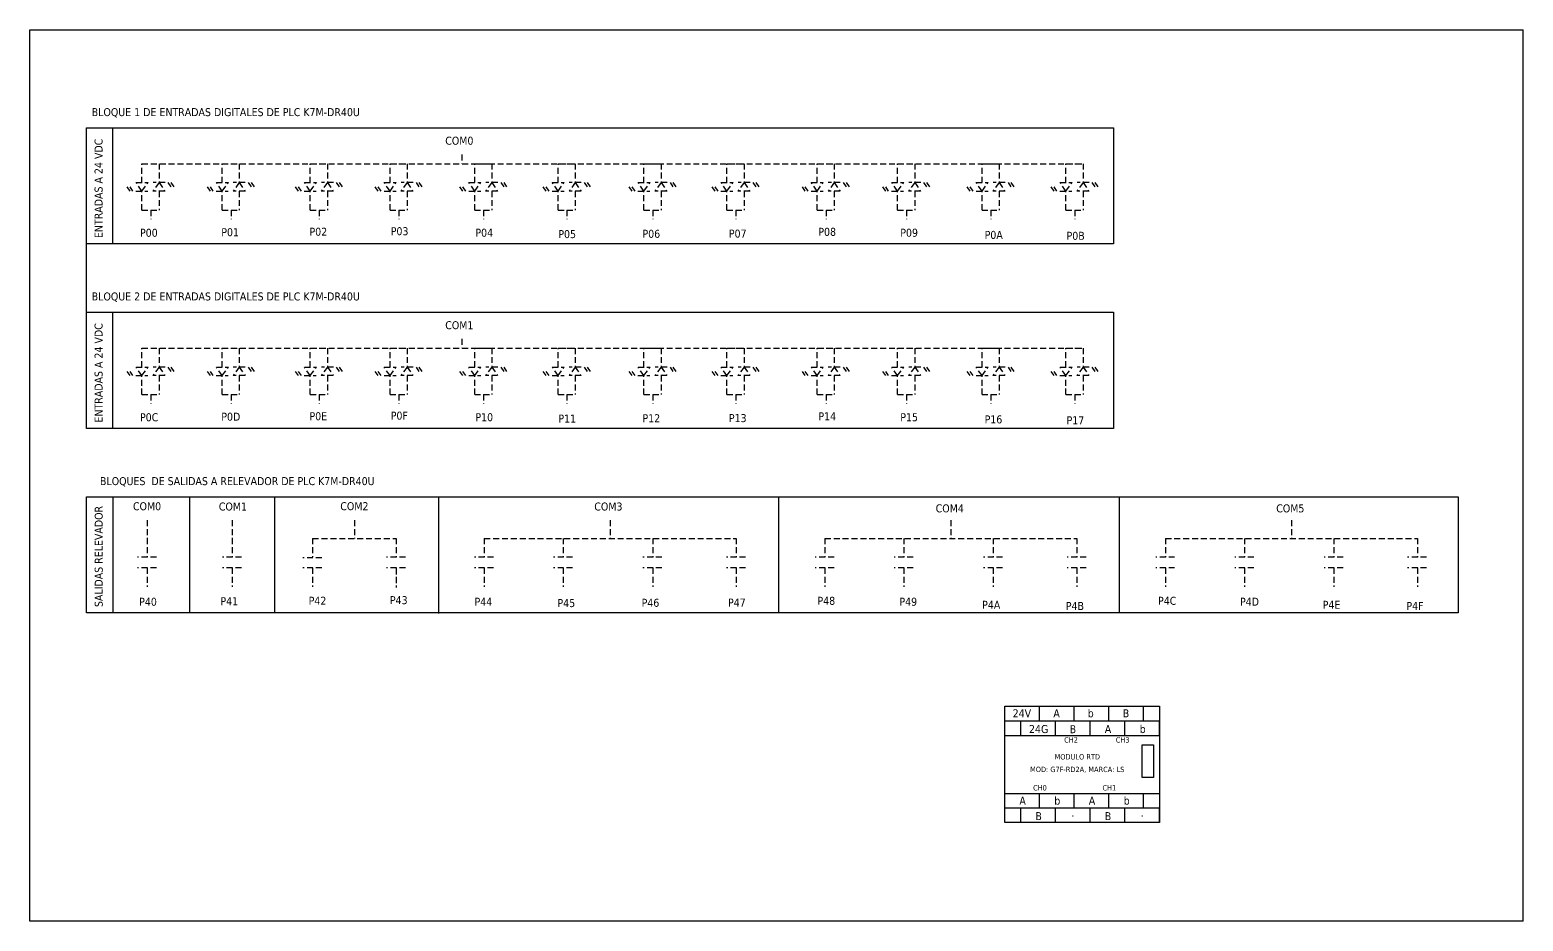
# Model space of a CAD drawing. Header units: millimetres. Extents: x 123 to 1759, y 804 to 1552.
# Drawn here: x 1199 to 1759, y 804 to 1138 of the extents above; entities that cross this region are included whole.
import ezdxf

# ---------------------------------------------------------------- set-up
doc = ezdxf.new("R2010")
doc.units = ezdxf.units.MM
doc.linetypes.add('LÍNEAS_OCULTAS2', pattern=[4.7625, 3.175, -1.5875])
doc.layers.add('Capa1', color=7, linetype='LÍNEAS_OCULTAS2')
doc.styles.add('Tahoma', font='tahoma.ttf')

msp = doc.modelspace()

# ---------------------------------------------------------------- linework, layer by layer
for p, q in [((1198.96, 803.7), (1198.96, 1137.7)), ((1198.96, 1137.7), (1758.7, 1137.7)), ((1758.7, 803.7), (1758.7, 1137.7)), ((1229.99, 1101.04), (1229.99, 1057.47)), ((1220.16, 1031.9), (1220.16, 1057.47)), ((1229.99, 1031.9), (1229.99, 988.33)), ((1230.04, 962.76), (1230.04, 919.2)), ((1258.94, 919.2), (1258.94, 962.76)), ((1290.82, 919.2), (1290.82, 962.76)), ((1479.74, 919.2), (1479.74, 962.76)), ((1607.4, 919.2), (1607.4, 962.76)), ((1352.27, 918.99), (1352.27, 962.56)), ((1577.41, 878.77), (1577.41, 884.24)), ((1590.41, 878.77), (1590.41, 884.24)), ((1603.41, 878.77), (1603.41, 884.24)), ((1616.41, 878.77), (1616.41, 884.24)), ((1564.41, 878.77), (1622.41, 878.77)), ((1564.41, 873.31), (1622.41, 873.31)), ((1570.41, 873.31), (1570.41, 878.77)), ((1583.41, 873.31), (1583.41, 878.77)), ((1596.41, 873.31), (1596.41, 878.77)), ((1609.41, 873.31), (1609.41, 878.77)), ((1622.41, 873.31), (1622.41, 878.77)), ((1564.41, 851.57), (1622.41, 851.57)), ((1577.41, 846.11), (1577.41, 851.57)), ((1590.41, 846.11), (1590.41, 851.59)), ((1603.41, 846.11), (1603.41, 851.59)), ((1616.41, 846.11), (1616.41, 851.59)), ((1564.41, 846.11), (1622.41, 846.11)), ((1570.41, 840.66), (1570.41, 846.11)), ((1583.41, 840.66), (1583.41, 846.11)), ((1596.41, 840.66), (1596.41, 846.11)), ((1609.41, 840.66), (1609.41, 846.11)), ((1622.41, 840.66), (1622.41, 846.11)), ((1758.7, 803.7), (1198.96, 803.7))]:
    msp.add_line(p, q)
for points in [[(1220.16, 1101.04), (1605.17, 1101.04), (1605.17, 1057.47), (1220.16, 1057.47)], [(1220.16, 1031.9), (1605.17, 1031.9), (1605.17, 988.33), (1220.16, 988.33)], [(1220.16, 962.76), (1734.39, 962.76), (1734.39, 919.2), (1220.16, 919.2)], [(1564.41, 884.22), (1622.41, 884.22), (1622.41, 840.66), (1564.41, 840.66)], [(1615.94, 869.82), (1620.2, 869.82), (1620.2, 857.56), (1615.94, 857.56)]]:
    msp.add_lwpolyline(points, close=True)
at = {"layer": 'Capa1', "ltscale": 0.7}
for p, q in [((1240.97, 1080.46), (1240.97, 1087.56)), ((1240.97, 1087.56), (1247.37, 1087.56)), ((1240.97, 1087.56), (1593.72, 1087.56)), ((1247.37, 1087.56), (1247.37, 1080.46)), ((1271.06, 1080.46), (1271.06, 1087.56)), ((1271.06, 1087.56), (1277.46, 1087.56)), ((1277.46, 1087.56), (1277.46, 1080.46)), ((1304.08, 1080.46), (1304.08, 1087.56)), ((1304.08, 1087.56), (1310.48, 1087.56)), ((1310.48, 1087.56), (1310.48, 1080.46)), ((1333.96, 1080.46), (1333.96, 1087.56)), ((1333.96, 1087.56), (1340.36, 1087.56)), ((1340.36, 1087.56), (1340.36, 1080.46)), ((1360.84, 1091), (1360.84, 1087.56)), ((1365.7, 1080.46), (1365.7, 1087.56)), ((1365.7, 1087.56), (1372.1, 1087.56)), ((1372.1, 1087.56), (1372.1, 1080.46)), ((1396.96, 1080.46), (1396.96, 1087.56)), ((1396.96, 1087.56), (1403.36, 1087.56)), ((1403.36, 1087.56), (1403.36, 1080.46)), ((1429.15, 1080.46), (1429.15, 1087.56)), ((1429.15, 1087.56), (1435.55, 1087.56)), ((1435.55, 1087.56), (1435.55, 1080.46)), ((1460.26, 1080.46), (1460.26, 1087.56)), ((1460.26, 1087.56), (1466.65, 1087.56)), ((1466.65, 1087.56), (1466.65, 1080.46)), ((1494.08, 1080.46), (1494.08, 1087.56)), ((1494.08, 1087.56), (1500.47, 1087.56)), ((1500.47, 1087.56), (1500.47, 1080.46)), ((1524.22, 1080.46), (1524.22, 1087.56)), ((1524.22, 1087.56), (1530.62, 1087.56)), ((1530.62, 1087.56), (1530.62, 1080.46)), ((1555.86, 1080.46), (1555.86, 1087.56)), ((1555.86, 1087.56), (1562.26, 1087.56)), ((1562.26, 1087.56), (1562.26, 1080.46)), ((1587.33, 1080.46), (1587.33, 1087.56)), ((1587.33, 1087.56), (1593.72, 1087.56)), ((1593.72, 1087.56), (1593.72, 1080.46)), ((1238.77, 1080.46), (1243.27, 1080.46)), ((1240.97, 1077.27), (1238.77, 1080.46)), ((1240.97, 1077.27), (1243.27, 1080.46)), ((1247.37, 1080.46), (1245.07, 1077.27)), ((1249.62, 1080.46), (1245.12, 1080.46)), ((1247.37, 1080.46), (1249.57, 1077.27)), ((1250.72, 1080.46), (1251.82, 1078.86)), ((1251.82, 1080.46), (1252.92, 1078.86)), ((1268.86, 1080.46), (1273.36, 1080.46)), ((1271.06, 1077.27), (1268.86, 1080.46)), ((1271.06, 1077.27), (1273.36, 1080.46)), ((1277.46, 1080.46), (1275.16, 1077.27)), ((1279.72, 1080.46), (1275.22, 1080.46)), ((1277.46, 1080.46), (1279.66, 1077.27)), ((1280.82, 1080.46), (1281.92, 1078.86)), ((1281.92, 1080.46), (1283.02, 1078.86)), ((1301.88, 1080.46), (1306.38, 1080.46)), ((1304.08, 1077.27), (1301.88, 1080.46)), ((1304.08, 1077.27), (1306.38, 1080.46)), ((1310.48, 1080.46), (1308.18, 1077.27)), ((1312.73, 1080.46), (1308.23, 1080.46)), ((1310.48, 1080.46), (1312.68, 1077.27)), ((1313.83, 1080.46), (1314.93, 1078.86)), ((1314.93, 1080.46), (1316.03, 1078.86)), ((1331.76, 1080.46), (1336.26, 1080.46)), ((1333.96, 1077.27), (1331.76, 1080.46)), ((1333.96, 1077.27), (1336.26, 1080.46)), ((1340.36, 1080.46), (1338.06, 1077.27)), ((1342.61, 1080.46), (1338.11, 1080.46)), ((1340.36, 1080.46), (1342.56, 1077.27)), ((1343.71, 1080.46), (1344.81, 1078.86)), ((1344.81, 1080.46), (1345.91, 1078.86)), ((1363.5, 1080.46), (1368, 1080.46)), ((1365.7, 1077.27), (1363.5, 1080.46)), ((1365.7, 1077.27), (1368, 1080.46)), ((1372.1, 1080.46), (1369.8, 1077.27)), ((1374.36, 1080.46), (1369.86, 1080.46)), ((1372.1, 1080.46), (1374.3, 1077.27)), ((1375.46, 1080.46), (1376.56, 1078.86)), ((1376.56, 1080.46), (1377.66, 1078.86)), ((1394.76, 1080.46), (1399.26, 1080.46)), ((1396.96, 1077.27), (1394.76, 1080.46)), ((1396.96, 1077.27), (1399.26, 1080.46)), ((1403.36, 1080.46), (1401.06, 1077.27)), ((1405.61, 1080.46), (1401.12, 1080.46)), ((1403.36, 1080.46), (1405.56, 1077.27)), ((1406.71, 1080.46), (1407.82, 1078.86)), ((1407.82, 1080.46), (1408.92, 1078.86)), ((1426.95, 1080.46), (1431.45, 1080.46)), ((1429.15, 1077.27), (1426.95, 1080.46)), ((1429.15, 1077.27), (1431.45, 1080.46)), ((1435.55, 1080.46), (1433.26, 1077.27)), ((1437.81, 1080.46), (1433.31, 1080.46)), ((1435.55, 1080.46), (1437.75, 1077.27)), ((1438.91, 1080.46), (1440.01, 1078.86)), ((1440.01, 1080.46), (1441.11, 1078.86)), ((1458.05, 1080.46), (1462.55, 1080.46)), ((1460.26, 1077.27), (1458.05, 1080.46)), ((1460.26, 1077.27), (1462.55, 1080.46)), ((1466.65, 1080.46), (1464.36, 1077.27)), ((1468.91, 1080.46), (1464.41, 1080.46)), ((1466.65, 1080.46), (1468.85, 1077.27)), ((1470.01, 1080.46), (1471.11, 1078.86)), ((1471.11, 1080.46), (1472.21, 1078.86)), ((1491.87, 1080.46), (1496.37, 1080.46)), ((1494.08, 1077.27), (1491.87, 1080.46)), ((1494.08, 1077.27), (1496.37, 1080.46)), ((1500.47, 1080.46), (1498.18, 1077.27)), ((1502.73, 1080.46), (1498.23, 1080.46)), ((1500.47, 1080.46), (1502.67, 1077.27)), ((1503.83, 1080.46), (1504.93, 1078.86)), ((1504.93, 1080.46), (1506.03, 1078.86)), ((1522.02, 1080.46), (1526.51, 1080.46)), ((1524.22, 1077.27), (1522.02, 1080.46)), ((1524.22, 1077.27), (1526.51, 1080.46)), ((1530.62, 1080.46), (1528.32, 1077.27)), ((1532.87, 1080.46), (1528.37, 1080.46)), ((1530.62, 1080.46), (1532.82, 1077.27)), ((1533.97, 1080.46), (1535.07, 1078.86)), ((1535.07, 1080.46), (1536.17, 1078.86)), ((1553.66, 1080.46), (1558.16, 1080.46)), ((1555.86, 1077.27), (1553.66, 1080.46)), ((1555.86, 1077.27), (1558.16, 1080.46)), ((1562.26, 1080.46), (1559.96, 1077.27)), ((1564.52, 1080.46), (1560.02, 1080.46)), ((1562.26, 1080.46), (1564.46, 1077.27)), ((1565.62, 1080.46), (1566.72, 1078.86)), ((1566.72, 1080.46), (1567.82, 1078.86)), ((1585.13, 1080.46), (1589.62, 1080.46)), ((1587.33, 1077.27), (1585.13, 1080.46)), ((1587.33, 1077.27), (1589.62, 1080.46)), ((1593.72, 1080.46), (1591.43, 1077.27)), ((1595.98, 1080.46), (1591.48, 1080.46)), ((1593.72, 1080.46), (1595.92, 1077.27)), ((1597.08, 1080.46), (1598.18, 1078.86)), ((1598.18, 1080.46), (1599.28, 1078.86)), ((1236.51, 1077.27), (1235.41, 1078.86)), ((1237.61, 1077.27), (1236.51, 1078.86)), ((1238.71, 1077.27), (1243.21, 1077.27)), ((1240.97, 1070.17), (1240.97, 1077.27)), ((1249.57, 1077.27), (1245.07, 1077.27)), ((1249.57, 1077.27), (1245.07, 1077.27)), ((1247.37, 1077.27), (1247.37, 1070.17)), ((1266.61, 1077.27), (1265.51, 1078.86)), ((1267.71, 1077.27), (1266.61, 1078.86)), ((1268.81, 1077.27), (1273.31, 1077.27)), ((1271.06, 1070.17), (1271.06, 1077.27)), ((1279.66, 1077.27), (1275.16, 1077.27)), ((1279.66, 1077.27), (1275.16, 1077.27)), ((1277.46, 1077.27), (1277.46, 1070.17)), ((1299.63, 1077.27), (1298.52, 1078.86)), ((1300.73, 1077.27), (1299.63, 1078.86)), ((1301.83, 1077.27), (1306.32, 1077.27)), ((1304.08, 1070.17), (1304.08, 1077.27)), ((1312.68, 1077.27), (1308.18, 1077.27)), ((1312.68, 1077.27), (1308.18, 1077.27)), ((1310.48, 1077.27), (1310.48, 1070.17)), ((1329.51, 1077.27), (1328.41, 1078.86)), ((1330.61, 1077.27), (1329.51, 1078.86)), ((1331.71, 1077.27), (1336.2, 1077.27)), ((1333.96, 1070.17), (1333.96, 1077.27)), ((1342.56, 1077.27), (1338.06, 1077.27)), ((1342.56, 1077.27), (1338.06, 1077.27)), ((1340.36, 1077.27), (1340.36, 1070.17)), ((1361.25, 1077.27), (1360.15, 1078.86)), ((1362.35, 1077.27), (1361.25, 1078.86)), ((1363.45, 1077.27), (1367.95, 1077.27)), ((1365.7, 1070.17), (1365.7, 1077.27)), ((1374.3, 1077.27), (1369.8, 1077.27)), ((1374.3, 1077.27), (1369.8, 1077.27)), ((1372.1, 1077.27), (1372.1, 1070.17)), ((1392.51, 1077.27), (1391.41, 1078.86)), ((1393.61, 1077.27), (1392.51, 1078.86)), ((1394.71, 1077.27), (1399.21, 1077.27)), ((1396.96, 1070.17), (1396.96, 1077.27)), ((1405.56, 1077.27), (1401.06, 1077.27)), ((1405.56, 1077.27), (1401.06, 1077.27)), ((1403.36, 1077.27), (1403.36, 1070.17)), ((1424.7, 1077.27), (1423.6, 1078.86)), ((1425.8, 1077.27), (1424.7, 1078.86)), ((1426.9, 1077.27), (1431.4, 1077.27)), ((1429.15, 1070.17), (1429.15, 1077.27)), ((1437.75, 1077.27), (1433.26, 1077.27)), ((1437.75, 1077.27), (1433.26, 1077.27)), ((1435.55, 1077.27), (1435.55, 1070.17)), ((1455.8, 1077.27), (1454.7, 1078.86)), ((1456.9, 1077.27), (1455.8, 1078.86)), ((1458, 1077.27), (1462.5, 1077.27)), ((1460.26, 1070.17), (1460.26, 1077.27)), ((1468.85, 1077.27), (1464.36, 1077.27)), ((1468.85, 1077.27), (1464.36, 1077.27)), ((1466.65, 1077.27), (1466.65, 1070.17)), ((1489.62, 1077.27), (1488.52, 1078.86)), ((1490.72, 1077.27), (1489.62, 1078.86)), ((1491.82, 1077.27), (1496.32, 1077.27)), ((1494.08, 1070.17), (1494.08, 1077.27)), ((1502.67, 1077.27), (1498.18, 1077.27)), ((1502.67, 1077.27), (1498.18, 1077.27)), ((1500.47, 1077.27), (1500.47, 1070.17)), ((1519.76, 1077.27), (1518.66, 1078.86)), ((1520.86, 1077.27), (1519.76, 1078.86)), ((1521.96, 1077.27), (1526.46, 1077.27)), ((1524.22, 1070.17), (1524.22, 1077.27)), ((1532.82, 1077.27), (1528.32, 1077.27)), ((1532.82, 1077.27), (1528.32, 1077.27)), ((1530.62, 1077.27), (1530.62, 1070.17)), ((1551.41, 1077.27), (1550.31, 1078.86)), ((1552.51, 1077.27), (1551.41, 1078.86)), ((1553.61, 1077.27), (1558.11, 1077.27)), ((1555.86, 1070.17), (1555.86, 1077.27)), ((1564.46, 1077.27), (1559.96, 1077.27)), ((1564.46, 1077.27), (1559.96, 1077.27)), ((1562.26, 1077.27), (1562.26, 1070.17)), ((1582.87, 1077.27), (1581.77, 1078.86)), ((1583.97, 1077.27), (1582.87, 1078.86)), ((1585.07, 1077.27), (1589.57, 1077.27)), ((1587.33, 1070.17), (1587.33, 1077.27)), ((1595.92, 1077.27), (1591.43, 1077.27)), ((1595.92, 1077.27), (1591.43, 1077.27)), ((1593.72, 1077.27), (1593.72, 1070.17)), ((1240.97, 1070.17), (1247.37, 1070.17)), ((1240.97, 1070.17), (1247.37, 1070.17)), ((1244.29, 1070.17), (1244.29, 1066.72)), ((1271.06, 1070.17), (1277.46, 1070.17)), ((1271.06, 1070.17), (1277.46, 1070.17)), ((1274.39, 1070.17), (1274.39, 1066.72)), ((1304.08, 1070.17), (1310.48, 1070.17)), ((1304.08, 1070.17), (1310.48, 1070.17)), ((1307.41, 1070.17), (1307.41, 1066.72)), ((1333.96, 1070.17), (1340.36, 1070.17)), ((1333.96, 1070.17), (1340.36, 1070.17)), ((1337.29, 1070.17), (1337.29, 1066.72)), ((1365.7, 1070.17), (1372.1, 1070.17)), ((1365.7, 1070.17), (1372.1, 1070.17)), ((1369.03, 1070.17), (1369.03, 1066.72)), ((1396.96, 1070.17), (1403.36, 1070.17)), ((1396.96, 1070.17), (1403.36, 1070.17)), ((1400.29, 1070.17), (1400.29, 1066.72)), ((1429.15, 1070.17), (1435.55, 1070.17)), ((1429.15, 1070.17), (1435.55, 1070.17)), ((1432.48, 1070.17), (1432.48, 1066.72)), ((1460.26, 1070.17), (1466.65, 1070.17)), ((1460.26, 1070.17), (1466.65, 1070.17)), ((1463.58, 1070.17), (1463.58, 1066.72)), ((1494.08, 1070.17), (1500.47, 1070.17)), ((1494.08, 1070.17), (1500.47, 1070.17)), ((1497.4, 1070.17), (1497.4, 1066.72)), ((1524.22, 1070.17), (1530.62, 1070.17)), ((1524.22, 1070.17), (1530.62, 1070.17)), ((1527.54, 1070.17), (1527.54, 1066.72)), ((1555.86, 1070.17), (1562.26, 1070.17)), ((1555.86, 1070.17), (1562.26, 1070.17)), ((1559.19, 1070.17), (1559.19, 1066.72)), ((1587.33, 1070.17), (1593.72, 1070.17)), ((1587.33, 1070.17), (1593.72, 1070.17)), ((1590.65, 1070.17), (1590.65, 1066.72)), ((1360.84, 1021.87), (1360.84, 1018.42)), ((1240.97, 1011.32), (1240.97, 1018.42)), ((1240.97, 1018.42), (1247.37, 1018.42)), ((1240.97, 1018.42), (1593.72, 1018.42)), ((1247.37, 1018.42), (1247.37, 1011.32)), ((1271.06, 1011.32), (1271.06, 1018.42)), ((1271.06, 1018.42), (1277.46, 1018.42)), ((1277.46, 1018.42), (1277.46, 1011.32)), ((1304.08, 1011.32), (1304.08, 1018.42)), ((1304.08, 1018.42), (1310.48, 1018.42)), ((1310.48, 1018.42), (1310.48, 1011.32)), ((1333.96, 1011.32), (1333.96, 1018.42)), ((1333.96, 1018.42), (1340.36, 1018.42)), ((1340.36, 1018.42), (1340.36, 1011.32)), ((1365.7, 1011.32), (1365.7, 1018.42)), ((1365.7, 1018.42), (1372.1, 1018.42)), ((1372.1, 1018.42), (1372.1, 1011.32)), ((1396.96, 1011.32), (1396.96, 1018.42)), ((1396.96, 1018.42), (1403.36, 1018.42)), ((1403.36, 1018.42), (1403.36, 1011.32)), ((1429.15, 1011.32), (1429.15, 1018.42)), ((1429.15, 1018.42), (1435.55, 1018.42)), ((1435.55, 1018.42), (1435.55, 1011.32)), ((1460.26, 1011.32), (1460.26, 1018.42)), ((1460.26, 1018.42), (1466.65, 1018.42)), ((1466.65, 1018.42), (1466.65, 1011.32)), ((1494.08, 1011.32), (1494.08, 1018.42)), ((1494.08, 1018.42), (1500.47, 1018.42)), ((1500.47, 1018.42), (1500.47, 1011.32)), ((1524.22, 1011.32), (1524.22, 1018.42)), ((1524.22, 1018.42), (1530.62, 1018.42)), ((1530.62, 1018.42), (1530.62, 1011.32)), ((1555.86, 1011.32), (1555.86, 1018.42)), ((1555.86, 1018.42), (1562.26, 1018.42)), ((1562.26, 1018.42), (1562.26, 1011.32)), ((1587.33, 1011.32), (1587.33, 1018.42)), ((1587.33, 1018.42), (1593.72, 1018.42)), ((1593.72, 1018.42), (1593.72, 1011.32)), ((1236.51, 1008.13), (1235.41, 1009.72)), ((1237.61, 1008.13), (1236.51, 1009.72)), ((1238.71, 1008.13), (1243.21, 1008.13)), ((1238.77, 1011.32), (1243.27, 1011.32)), ((1240.97, 1008.13), (1238.77, 1011.32)), ((1240.97, 1008.13), (1243.27, 1011.32)), ((1240.97, 1001.03), (1240.97, 1008.13)), ((1247.37, 1011.32), (1245.07, 1008.13)), ((1249.57, 1008.13), (1245.07, 1008.13)), ((1249.57, 1008.13), (1245.07, 1008.13)), ((1249.62, 1011.32), (1245.12, 1011.32)), ((1247.37, 1011.32), (1249.57, 1008.13)), ((1247.37, 1008.13), (1247.37, 1001.03)), ((1250.72, 1011.32), (1251.82, 1009.72)), ((1251.82, 1011.32), (1252.92, 1009.72)), ((1266.61, 1008.13), (1265.51, 1009.72)), ((1267.71, 1008.13), (1266.61, 1009.72)), ((1268.81, 1008.13), (1273.31, 1008.13)), ((1268.86, 1011.32), (1273.36, 1011.32)), ((1271.06, 1008.13), (1268.86, 1011.32)), ((1271.06, 1008.13), (1273.36, 1011.32)), ((1271.06, 1001.03), (1271.06, 1008.13)), ((1277.46, 1011.32), (1275.16, 1008.13)), ((1279.66, 1008.13), (1275.16, 1008.13)), ((1279.66, 1008.13), (1275.16, 1008.13)), ((1279.72, 1011.32), (1275.22, 1011.32)), ((1277.46, 1011.32), (1279.66, 1008.13)), ((1277.46, 1008.13), (1277.46, 1001.03)), ((1280.82, 1011.32), (1281.92, 1009.72)), ((1281.92, 1011.32), (1283.02, 1009.72)), ((1299.63, 1008.13), (1298.52, 1009.72)), ((1300.73, 1008.13), (1299.63, 1009.72)), ((1301.83, 1008.13), (1306.32, 1008.13)), ((1301.88, 1011.32), (1306.38, 1011.32)), ((1304.08, 1008.13), (1301.88, 1011.32)), ((1304.08, 1008.13), (1306.38, 1011.32)), ((1304.08, 1001.03), (1304.08, 1008.13)), ((1310.48, 1011.32), (1308.18, 1008.13)), ((1312.68, 1008.13), (1308.18, 1008.13)), ((1312.68, 1008.13), (1308.18, 1008.13)), ((1312.73, 1011.32), (1308.23, 1011.32)), ((1310.48, 1011.32), (1312.68, 1008.13)), ((1310.48, 1008.13), (1310.48, 1001.03)), ((1313.83, 1011.32), (1314.93, 1009.72)), ((1314.93, 1011.32), (1316.03, 1009.72)), ((1329.51, 1008.13), (1328.41, 1009.72)), ((1330.61, 1008.13), (1329.51, 1009.72)), ((1331.71, 1008.13), (1336.2, 1008.13)), ((1331.76, 1011.32), (1336.26, 1011.32)), ((1333.96, 1008.13), (1331.76, 1011.32)), ((1333.96, 1008.13), (1336.26, 1011.32)), ((1333.96, 1001.03), (1333.96, 1008.13)), ((1340.36, 1011.32), (1338.06, 1008.13)), ((1342.56, 1008.13), (1338.06, 1008.13)), ((1342.56, 1008.13), (1338.06, 1008.13)), ((1342.61, 1011.32), (1338.11, 1011.32)), ((1340.36, 1011.32), (1342.56, 1008.13)), ((1340.36, 1008.13), (1340.36, 1001.03)), ((1343.71, 1011.32), (1344.81, 1009.72)), ((1344.81, 1011.32), (1345.91, 1009.72)), ((1361.25, 1008.13), (1360.15, 1009.72)), ((1362.35, 1008.13), (1361.25, 1009.72)), ((1363.45, 1008.13), (1367.95, 1008.13)), ((1363.5, 1011.32), (1368, 1011.32)), ((1365.7, 1008.13), (1363.5, 1011.32)), ((1365.7, 1008.13), (1368, 1011.32)), ((1365.7, 1001.03), (1365.7, 1008.13)), ((1372.1, 1011.32), (1369.8, 1008.13)), ((1374.3, 1008.13), (1369.8, 1008.13)), ((1374.3, 1008.13), (1369.8, 1008.13)), ((1374.36, 1011.32), (1369.86, 1011.32)), ((1372.1, 1011.32), (1374.3, 1008.13)), ((1372.1, 1008.13), (1372.1, 1001.03)), ((1375.46, 1011.32), (1376.56, 1009.72)), ((1376.56, 1011.32), (1377.66, 1009.72)), ((1392.51, 1008.13), (1391.41, 1009.72)), ((1393.61, 1008.13), (1392.51, 1009.72)), ((1394.71, 1008.13), (1399.21, 1008.13)), ((1394.76, 1011.32), (1399.26, 1011.32)), ((1396.96, 1008.13), (1394.76, 1011.32)), ((1396.96, 1008.13), (1399.26, 1011.32)), ((1396.96, 1001.03), (1396.96, 1008.13)), ((1403.36, 1011.32), (1401.06, 1008.13)), ((1405.56, 1008.13), (1401.06, 1008.13)), ((1405.56, 1008.13), (1401.06, 1008.13)), ((1405.61, 1011.32), (1401.12, 1011.32)), ((1403.36, 1011.32), (1405.56, 1008.13)), ((1403.36, 1008.13), (1403.36, 1001.03)), ((1406.71, 1011.32), (1407.82, 1009.72)), ((1407.82, 1011.32), (1408.92, 1009.72)), ((1424.7, 1008.13), (1423.6, 1009.72)), ((1425.8, 1008.13), (1424.7, 1009.72)), ((1426.9, 1008.13), (1431.4, 1008.13)), ((1426.95, 1011.32), (1431.45, 1011.32)), ((1429.15, 1008.13), (1426.95, 1011.32)), ((1429.15, 1008.13), (1431.45, 1011.32)), ((1429.15, 1001.03), (1429.15, 1008.13)), ((1435.55, 1011.32), (1433.26, 1008.13)), ((1437.75, 1008.13), (1433.26, 1008.13)), ((1437.75, 1008.13), (1433.26, 1008.13)), ((1437.81, 1011.32), (1433.31, 1011.32)), ((1435.55, 1011.32), (1437.75, 1008.13)), ((1435.55, 1008.13), (1435.55, 1001.03)), ((1438.91, 1011.32), (1440.01, 1009.72)), ((1440.01, 1011.32), (1441.11, 1009.72)), ((1455.8, 1008.13), (1454.7, 1009.72)), ((1456.9, 1008.13), (1455.8, 1009.72)), ((1458, 1008.13), (1462.5, 1008.13)), ((1458.05, 1011.32), (1462.55, 1011.32)), ((1460.26, 1008.13), (1458.05, 1011.32)), ((1460.26, 1008.13), (1462.55, 1011.32)), ((1460.26, 1001.03), (1460.26, 1008.13)), ((1466.65, 1011.32), (1464.36, 1008.13)), ((1468.85, 1008.13), (1464.36, 1008.13)), ((1468.85, 1008.13), (1464.36, 1008.13)), ((1468.91, 1011.32), (1464.41, 1011.32)), ((1466.65, 1011.32), (1468.85, 1008.13)), ((1466.65, 1008.13), (1466.65, 1001.03)), ((1470.01, 1011.32), (1471.11, 1009.72)), ((1471.11, 1011.32), (1472.21, 1009.72)), ((1489.62, 1008.13), (1488.52, 1009.72)), ((1490.72, 1008.13), (1489.62, 1009.72)), ((1491.82, 1008.13), (1496.32, 1008.13)), ((1491.87, 1011.32), (1496.37, 1011.32)), ((1494.08, 1008.13), (1491.87, 1011.32)), ((1494.08, 1008.13), (1496.37, 1011.32)), ((1494.08, 1001.03), (1494.08, 1008.13)), ((1500.47, 1011.32), (1498.18, 1008.13)), ((1502.67, 1008.13), (1498.18, 1008.13)), ((1502.67, 1008.13), (1498.18, 1008.13)), ((1502.73, 1011.32), (1498.23, 1011.32)), ((1500.47, 1011.32), (1502.67, 1008.13)), ((1500.47, 1008.13), (1500.47, 1001.03)), ((1503.83, 1011.32), (1504.93, 1009.72)), ((1504.93, 1011.32), (1506.03, 1009.72)), ((1519.76, 1008.13), (1518.66, 1009.72)), ((1520.86, 1008.13), (1519.76, 1009.72)), ((1521.96, 1008.13), (1526.46, 1008.13)), ((1522.02, 1011.32), (1526.51, 1011.32)), ((1524.22, 1008.13), (1522.02, 1011.32)), ((1524.22, 1008.13), (1526.51, 1011.32)), ((1524.22, 1001.03), (1524.22, 1008.13)), ((1530.62, 1011.32), (1528.32, 1008.13)), ((1532.82, 1008.13), (1528.32, 1008.13)), ((1532.82, 1008.13), (1528.32, 1008.13)), ((1532.87, 1011.32), (1528.37, 1011.32)), ((1530.62, 1011.32), (1532.82, 1008.13)), ((1530.62, 1008.13), (1530.62, 1001.03)), ((1533.97, 1011.32), (1535.07, 1009.72)), ((1535.07, 1011.32), (1536.17, 1009.72)), ((1551.41, 1008.13), (1550.31, 1009.72)), ((1552.51, 1008.13), (1551.41, 1009.72)), ((1553.61, 1008.13), (1558.11, 1008.13)), ((1553.66, 1011.32), (1558.16, 1011.32)), ((1555.86, 1008.13), (1553.66, 1011.32)), ((1555.86, 1008.13), (1558.16, 1011.32)), ((1555.86, 1001.03), (1555.86, 1008.13)), ((1562.26, 1011.32), (1559.96, 1008.13)), ((1564.46, 1008.13), (1559.96, 1008.13)), ((1564.46, 1008.13), (1559.96, 1008.13)), ((1564.52, 1011.32), (1560.02, 1011.32)), ((1562.26, 1011.32), (1564.46, 1008.13)), ((1562.26, 1008.13), (1562.26, 1001.03)), ((1565.62, 1011.32), (1566.72, 1009.72)), ((1566.72, 1011.32), (1567.82, 1009.72)), ((1582.87, 1008.13), (1581.77, 1009.72)), ((1583.97, 1008.13), (1582.87, 1009.72)), ((1585.07, 1008.13), (1589.57, 1008.13)), ((1585.13, 1011.32), (1589.62, 1011.32)), ((1587.33, 1008.13), (1585.13, 1011.32)), ((1587.33, 1008.13), (1589.62, 1011.32)), ((1587.33, 1001.03), (1587.33, 1008.13)), ((1593.72, 1011.32), (1591.43, 1008.13)), ((1595.92, 1008.13), (1591.43, 1008.13)), ((1595.92, 1008.13), (1591.43, 1008.13)), ((1595.98, 1011.32), (1591.48, 1011.32)), ((1593.72, 1011.32), (1595.92, 1008.13)), ((1593.72, 1008.13), (1593.72, 1001.03)), ((1597.08, 1011.32), (1598.18, 1009.72)), ((1598.18, 1011.32), (1599.28, 1009.72)), ((1240.97, 1001.03), (1247.37, 1001.03)), ((1240.97, 1001.03), (1247.37, 1001.03)), ((1244.29, 1001.03), (1244.29, 997.58)), ((1271.06, 1001.03), (1277.46, 1001.03)), ((1271.06, 1001.03), (1277.46, 1001.03)), ((1274.39, 1001.03), (1274.39, 997.58)), ((1304.08, 1001.03), (1310.48, 1001.03)), ((1304.08, 1001.03), (1310.48, 1001.03)), ((1307.41, 1001.03), (1307.41, 997.58)), ((1333.96, 1001.03), (1340.36, 1001.03)), ((1333.96, 1001.03), (1340.36, 1001.03)), ((1337.29, 1001.03), (1337.29, 997.58)), ((1365.7, 1001.03), (1372.1, 1001.03)), ((1365.7, 1001.03), (1372.1, 1001.03)), ((1369.03, 1001.03), (1369.03, 997.58)), ((1396.96, 1001.03), (1403.36, 1001.03)), ((1396.96, 1001.03), (1403.36, 1001.03)), ((1400.29, 1001.03), (1400.29, 997.58)), ((1429.15, 1001.03), (1435.55, 1001.03)), ((1429.15, 1001.03), (1435.55, 1001.03)), ((1432.48, 1001.03), (1432.48, 997.58)), ((1460.26, 1001.03), (1466.65, 1001.03)), ((1460.26, 1001.03), (1466.65, 1001.03)), ((1463.58, 1001.03), (1463.58, 997.58)), ((1494.08, 1001.03), (1500.47, 1001.03)), ((1494.08, 1001.03), (1500.47, 1001.03)), ((1497.4, 1001.03), (1497.4, 997.58)), ((1524.22, 1001.03), (1530.62, 1001.03)), ((1524.22, 1001.03), (1530.62, 1001.03)), ((1527.54, 1001.03), (1527.54, 997.58)), ((1555.86, 1001.03), (1562.26, 1001.03)), ((1555.86, 1001.03), (1562.26, 1001.03)), ((1559.19, 1001.03), (1559.19, 997.58)), ((1587.33, 1001.03), (1593.72, 1001.03)), ((1587.33, 1001.03), (1593.72, 1001.03)), ((1590.65, 1001.03), (1590.65, 997.58)), ((1242.94, 953.95), (1242.94, 947.15)), ((1274.82, 953.95), (1274.82, 946.73)), ((1320.62, 953.95), (1320.62, 947.15)), ((1416.52, 953.95), (1416.52, 947.15)), ((1544.18, 953.95), (1544.18, 947.15)), ((1671.83, 953.95), (1671.83, 947.15)), ((1242.94, 947.15), (1242.94, 940.05)), ((1274.82, 947.15), (1274.82, 940.05)), ((1304.96, 947.15), (1336.27, 947.15)), ((1304.96, 947.15), (1304.96, 940.05)), ((1336.27, 947.15), (1336.27, 940.05)), ((1369.29, 947.15), (1463.74, 947.15)), ((1369.29, 947.15), (1369.29, 940.05)), ((1398.92, 947.15), (1398.92, 940.05)), ((1432.43, 947.15), (1432.43, 940.05)), ((1463.74, 947.15), (1463.74, 940.05)), ((1496.95, 947.15), (1591.4, 947.15)), ((1496.95, 947.15), (1496.95, 940.05)), ((1526.58, 947.15), (1526.58, 940.05)), ((1560.09, 947.15), (1560.09, 940.05)), ((1591.4, 947.15), (1591.4, 940.05)), ((1624.61, 947.15), (1719.06, 947.15)), ((1624.61, 947.15), (1624.61, 940.05)), ((1654.23, 947.15), (1654.23, 940.05)), ((1687.74, 947.15), (1687.74, 940.05)), ((1719.06, 947.15), (1719.06, 940.05)), ((1246.4, 940.05), (1239.3, 940.05)), ((1246.4, 936.09), (1239.3, 936.09)), ((1242.94, 936.09), (1242.94, 928.99)), ((1278.28, 940.05), (1271.18, 940.05)), ((1278.28, 936.09), (1271.18, 936.09)), ((1274.82, 936.09), (1274.82, 928.99)), ((1308.41, 939.84), (1301.31, 939.84)), ((1308.41, 936.09), (1301.31, 936.09)), ((1304.96, 936.09), (1304.96, 928.99)), ((1339.73, 940.05), (1332.63, 940.05)), ((1339.73, 936.09), (1332.63, 936.09)), ((1336.27, 936.09), (1336.27, 928.99)), ((1336.27, 935.88), (1336.27, 928.78)), ((1372.74, 940.05), (1365.65, 940.05)), ((1372.74, 936.09), (1365.65, 936.09)), ((1369.29, 936.09), (1369.29, 928.99)), ((1369.29, 936.09), (1369.29, 928.99)), ((1402.37, 940.05), (1395.27, 940.05)), ((1402.37, 936.09), (1395.27, 936.09)), ((1398.92, 936.09), (1398.92, 928.99)), ((1398.92, 936.09), (1398.92, 928.99)), ((1435.88, 940.05), (1428.78, 940.05)), ((1435.88, 936.09), (1428.78, 936.09)), ((1432.43, 936.09), (1432.43, 928.99)), ((1432.43, 936.09), (1432.43, 928.99)), ((1467.2, 940.05), (1460.1, 940.05)), ((1467.2, 936.09), (1460.1, 936.09)), ((1463.74, 936.09), (1463.74, 928.99)), ((1463.74, 936.09), (1463.74, 928.99)), ((1500.4, 940.05), (1493.3, 940.05)), ((1500.4, 936.09), (1493.3, 936.09)), ((1496.95, 936.09), (1496.95, 928.99)), ((1496.95, 936.09), (1496.95, 928.99)), ((1530.03, 940.05), (1522.93, 940.05)), ((1530.03, 936.09), (1522.93, 936.09)), ((1526.58, 936.09), (1526.58, 928.99)), ((1526.58, 936.09), (1526.58, 928.99)), ((1563.54, 940.05), (1556.44, 940.05)), ((1563.54, 936.09), (1556.44, 936.09)), ((1560.09, 936.09), (1560.09, 928.99)), ((1560.09, 936.09), (1560.09, 928.99)), ((1594.85, 940.05), (1587.75, 940.05)), ((1594.85, 936.09), (1587.75, 936.09)), ((1591.4, 936.09), (1591.4, 928.99)), ((1591.4, 936.09), (1591.4, 928.99)), ((1628.06, 940.05), (1620.96, 940.05)), ((1628.06, 936.09), (1620.96, 936.09)), ((1624.61, 936.09), (1624.61, 928.99)), ((1624.61, 936.09), (1624.61, 928.99)), ((1657.69, 940.05), (1650.59, 940.05)), ((1657.69, 936.09), (1650.59, 936.09)), ((1654.23, 936.09), (1654.23, 928.99)), ((1654.23, 936.09), (1654.23, 928.99)), ((1691.2, 940.05), (1684.1, 940.05)), ((1691.2, 936.09), (1684.1, 936.09)), ((1687.74, 936.09), (1687.74, 928.99)), ((1687.74, 936.09), (1687.74, 928.99)), ((1722.51, 940.05), (1715.41, 940.05)), ((1722.51, 936.09), (1715.41, 936.09)), ((1719.06, 936.09), (1719.06, 928.99)), ((1719.06, 936.09), (1719.06, 928.99))]:
    msp.add_line(p, q, dxfattribs=at)

# ---------------------------------------------------------------- texts
at = {"style": 'Tahoma'}
for s, insert, char_height, width, attachment_point in [('BLOQUE 1 DE ENTRADAS DIGITALES DE PLC K7M-DR40U', (1222.13, 1108.38), 3, 116.2201, 1), ('COM0', (1354.66, 1097.67), 3, 15.2778, 1), ('P02', (1303.77, 1063.56), 3, 15.2778, 1), ('P03', (1334.23, 1063.76), 3, 15.2778, 1), ('P08', (1494.51, 1063.52), 3, 15.2778, 1), ('P00', (1240.24, 1063.17), 3, 15.2778, 1), ('P01', (1270.71, 1063.38), 3, 15.2778, 1), ('P04', (1365.96, 1063.19), 3, 15.2778, 1), ('P05', (1397.05, 1062.67), 3, 15.2778, 1), ('P06', (1428.59, 1062.79), 3, 15.2778, 1), ('P07', (1460.97, 1062.86), 3, 15.2778, 1), ('P09', (1525.22, 1063.19), 3, 15.2778, 1), ('P0A', (1556.84, 1062.37), 3, 15.2778, 1), ('P0B', (1587.55, 1062.03), 3, 15.2778, 1), ('BLOQUE 2 DE ENTRADAS DIGITALES DE PLC K7M-DR40U', (1222.13, 1039.31), 3, 116.2201, 1), ('COM1', (1354.66, 1028.53), 3, 15.2778, 1), ('P0C', (1240.24, 994.03), 3, 15.2778, 1), ('P0D', (1270.71, 994.24), 3, 15.2778, 1), ('P0E', (1303.77, 994.42), 3, 15.2778, 1), ('P0F', (1334.23, 994.63), 3, 15.2778, 1), ('P10', (1365.96, 994.05), 3, 15.2778, 1), ('P11', (1397.05, 993.54), 3, 15.2778, 1), ('P12', (1428.59, 993.65), 3, 15.2778, 1), ('P13', (1460.97, 993.72), 3, 15.2778, 1), ('P14', (1494.51, 994.38), 3, 15.2778, 1), ('P15', (1525.22, 994.05), 3, 15.2778, 1), ('P16', (1556.84, 993.23), 3, 15.2778, 1), ('P17', (1587.55, 992.89), 3, 15.2778, 1), ('BLOQUES  DE SALIDAS A RELEVADOR DE PLC K7M-DR40U', (1225.23, 970.1), 3, 116.2201, 1), ('COM0', (1237.6, 960.68), 3, 15.2778, 1), ('COM1', (1269.79, 960.58), 3, 15.2778, 1), ('COM2', (1315.32, 960.7), 3, 15.2778, 1), ('COM3', (1410.53, 960.58), 3, 15.2778, 1), ('COM4', (1538.49, 959.89), 3, 15.2778, 1), ('COM5', (1666.15, 959.89), 3, 15.2778, 1), ('P40', (1239.92, 924.89), 3, 15.2778, 1), ('P41', (1270.39, 925.1), 3, 15.2778, 1), ('P42', (1303.45, 925.28), 3, 15.2778, 1), ('P43', (1333.91, 925.49), 3, 15.2778, 1), ('P44', (1365.64, 924.91), 3, 15.2778, 1), ('P45', (1396.72, 924.4), 3, 15.2778, 1), ('P46', (1428.27, 924.51), 3, 15.2778, 1), ('P47', (1460.64, 924.58), 3, 15.2778, 1), ('P48', (1494.18, 925.24), 3, 15.2778, 1), ('P49', (1524.9, 924.91), 3, 15.2778, 1), ('P4A', (1555.91, 923.74), 3, 15.2778, 1), ('P4C', (1621.84, 925.24), 3, 15.2778, 1), ('P4D', (1652.56, 924.91), 3, 15.2778, 1), ('P4E', (1683.56, 923.74), 3, 15.2778, 1), ('P4B', (1587.28, 923.31), 3, 15.2778, 1), ('P4F', (1714.93, 923.31), 3, 15.2778, 1), ('24V', (1570.82, 883.08), 3, 15.2778, 2), ('A', (1583.82, 883.08), 3, 15.2778, 2), ('  b', (1595.49, 883.08), 3, 15.2778, 2), ('B', (1609.82, 883.08), 3, 15.2778, 2), ('24G', (1577.08, 877.19), 3, 15.2778, 2), ('  B', (1588.81, 877.13), 3, 15.2778, 2), ('A', (1603.08, 877.19), 3, 15.2778, 2), ('b', (1616.08, 877.19), 3, 15.2778, 2), ('CH2', (1589.22, 872.61), 2, 15.2778, 2), ('CH3', (1608.58, 872.61), 2, 15.2778, 2), ('MODULO RTD', (1591.58, 866.28), 2, 60.9491, 2), ('MOD: G7F-RD2A, MARCA: LS', (1591.56, 861.56), 2, 60.9491, 2), ('CH0', (1577.58, 854.66), 2, 15.2778, 2), ('CH1', (1603.58, 854.66), 2, 15.2778, 2), ('A', (1571.08, 850.34), 3, 15.2778, 2), ('b', (1584.08, 850.34), 3, 15.2778, 2), ('A', (1597.08, 850.34), 3, 15.2778, 2), ('b', (1610.08, 850.34), 3, 15.2778, 2), ('B', (1577.08, 844.54), 3, 15.2778, 2), ('  .', (1588.81, 845.8), 3, 15.2778, 2), ('B', (1603.08, 844.54), 3, 15.2778, 2), ('  .', (1614.81, 845.8), 3, 15.2778, 2)]:
    msp.add_mtext(s, dxfattribs=dict(at, insert=insert, char_height=char_height, width=width, attachment_point=attachment_point))
at = {"char_height": 3, "width": 53.74, "attachment_point": 1, "rotation": 90, "style": 'Tahoma'}
for s, insert in [('ENTRADAS A 24 VDC', (1223.21, 1059.68)), ('ENTRADAS A 24 VDC', (1223.21, 990.54)), ('SALIDAS RELEVADOR', (1223.26, 921.4))]:
    msp.add_mtext(s, dxfattribs=dict(at, insert=insert))

doc.saveas('drawing.dxf')
